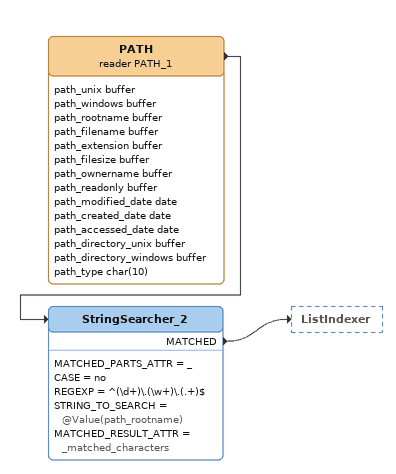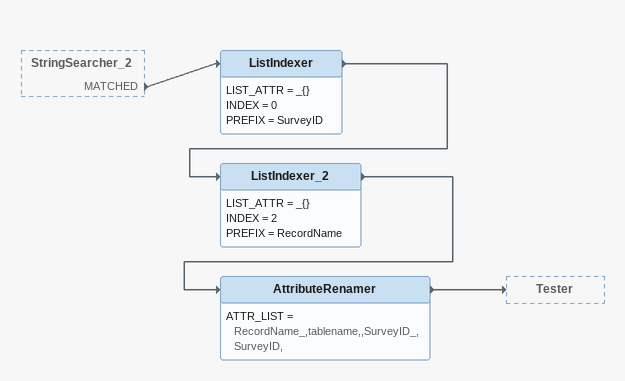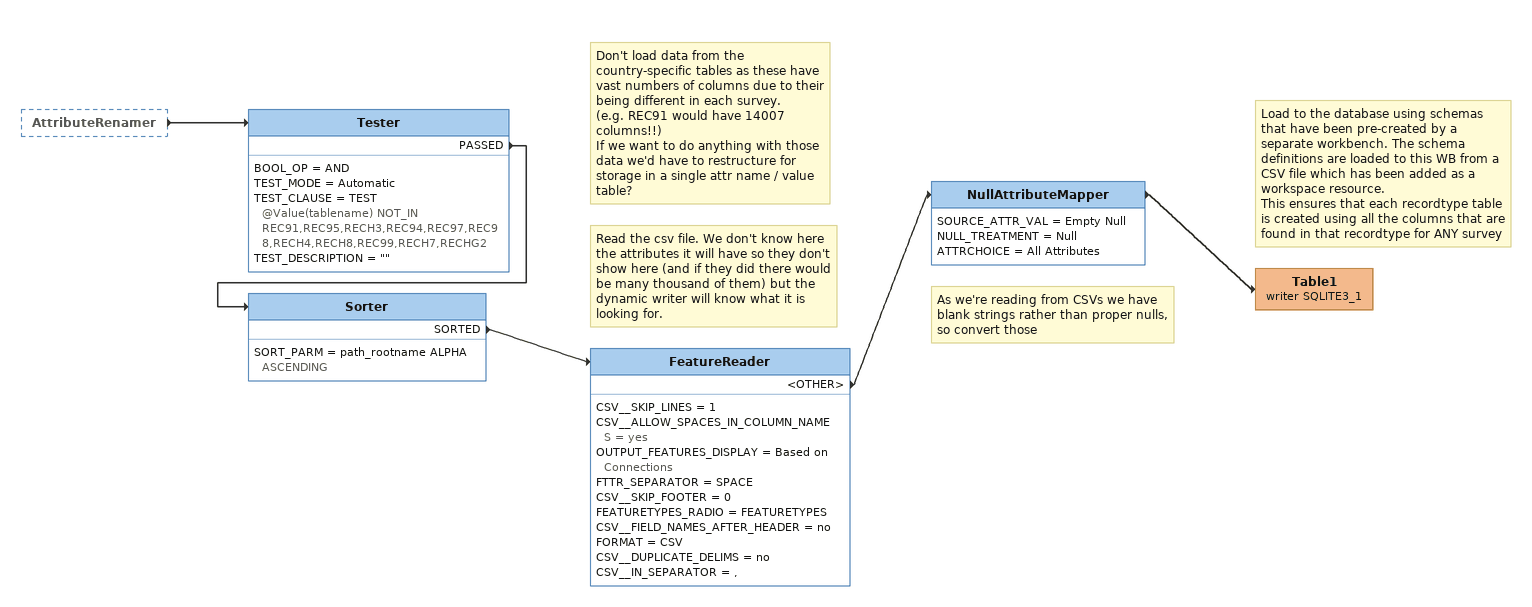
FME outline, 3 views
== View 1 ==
PATH (reader PATH_1)
    attributes: path_unix buffer, path_windows buffer, path_rootname buffer, path_filename buffer, path_extension buffer, path_filesize buffer, path_ownername buffer, path_readonly buffer, path_modified_date date, path_created_date date, path_accessed_date date, path_directory_unix buffer, path_directory_windows buffer, path_type char(10)
    -> StringSearcher_2
StringSearcher_2
    MATCHED_PARTS_ATTR = _
    CASE = no
    REGEXP = ^(\d+)\.(\w+)\.(.+)$
    STRING_TO_SEARCH = @Value(path_rootname)
    MATCHED_RESULT_ATTR = _matched_characters
    MATCHED -> ListIndexer

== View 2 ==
StringSearcher_2 [outside]
    MATCHED -> ListIndexer
ListIndexer
    LIST_ATTR = _{}
    INDEX = 0
    PREFIX = SurveyID
    -> ListIndexer_2
ListIndexer_2
    LIST_ATTR = _{}
    INDEX = 2
    PREFIX = RecordName
    -> AttributeRenamer
AttributeRenamer
    ATTR_LIST = RecordName_,tablename,,SurveyID_,SurveyID,
    -> Tester

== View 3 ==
AttributeRenamer [outside]
    -> Tester
Note: Don't load data from the country-specific tables as these have vast numbers of columns due to their being different in each survey. / (e.g. REC91 would have 14007 columns!!) / If we want to do anything with those data we'd have to restructure for storage in a single attr name / value table?
Tester
    BOOL_OP = AND
    TEST_MODE = Automatic
    TEST_CLAUSE = TEST @Value(tablename) NOT_IN REC91,REC95,RECH3,REC94,REC97,REC98,RECH4,RECH8,REC99,RECH7,RECHG2
    TEST_DESCRIPTION = ""
    PASSED -> Sorter
Sorter
    SORT_PARM = path_rootname ALPHA ASCENDING
    SORTED -> FeatureReader
Note: Read the csv file. We don't know here the attributes it will have so they don't show here (and if they did there would be many thousand of them) but the dynamic writer will know what it is looking for.
FeatureReader
    CSV__SKIP_LINES = 1
    CSV__ALLOW_SPACES_IN_COLUMN_NAMES = yes
    OUTPUT_FEATURES_DISPLAY = Based on Connections
    FTTR_SEPARATOR = SPACE
    CSV__SKIP_FOOTER = 0
    FEATURETYPES_RADIO = FEATURETYPES
    CSV__FIELD_NAMES_AFTER_HEADER = no
    FORMAT = CSV
    CSV__DUPLICATE_DELIMS = no
    CSV__IN_SEPARATOR = ,
    <OTHER> -> NullAttributeMapper
Note: As we're reading from CSVs we have blank strings rather than proper nulls, so convert those
NullAttributeMapper
    SOURCE_ATTR_VAL = Empty Null
    NULL_TREATMENT = Null
    ATTRCHOICE = All Attributes
    -> Table1 (writer SQLITE3_1)
Note: Load to the database using schemas that have been pre-created by a separate workbench. The schema definitions are loaded to this WB from a CSV file which has been added as a workspace resource. / This ensures that each recordtype table is created using all the columns that are found in that recordtype for ANY survey
Table1 (writer SQLITE3_1)
